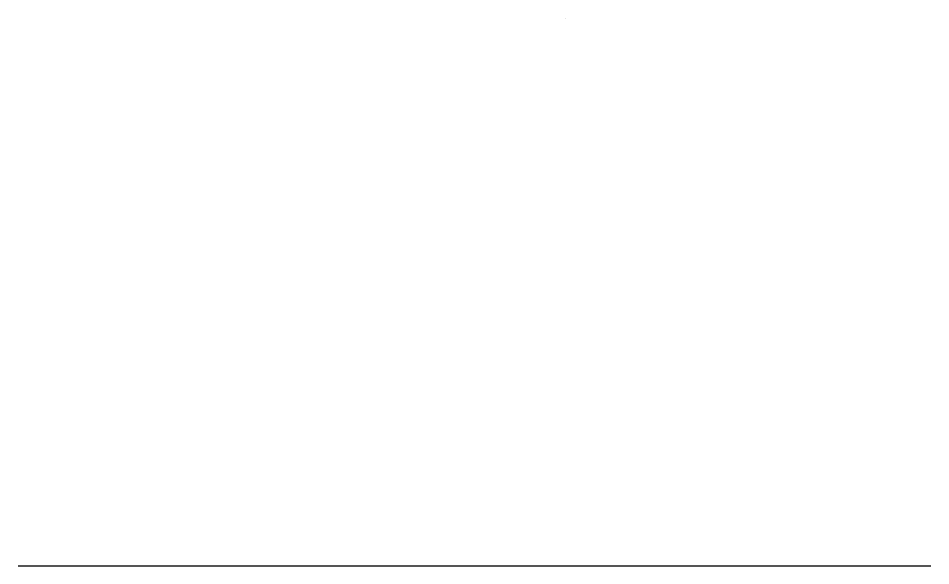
# Model space of a CAD drawing. Header units: millimetres. Extents: x 0 to 50, y 0 to 30.
import ezdxf

# ---------------------------------------------------------------- set-up
doc = ezdxf.new("R2010")
doc.units = ezdxf.units.MM
doc.layers.get('0').update_dxf_attribs({"linetype": 'CONTINUOUS'})

msp = doc.modelspace()

# ---------------------------------------------------------------- linework, layer by layer
for p, q in [((30, 30), (30, 30)), ((0, 0), (50, 0))]:
    msp.add_line(p, q)

doc.saveas('drawing.dxf')
